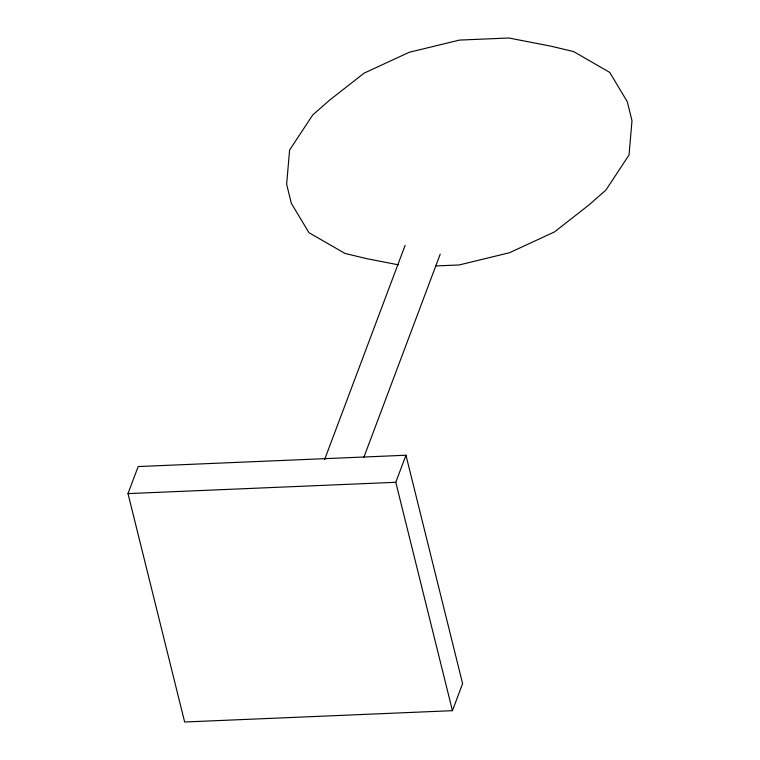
<?xml version="1.0" encoding="UTF-8"?>
<svg xmlns="http://www.w3.org/2000/svg" width="760" height="760" viewBox="0 0 760 760"><rect width="100%" height="100%" fill="white"/><g stroke="black" fill="none" stroke-linecap="round" stroke-linejoin="round"><path stroke-width="1.14" d="M128.003 493.611L138.177 466.555L405.963 455.23L462.602 683.62L452.438 710.676L184.651 722L128.003 493.611L395.789 482.286L405.963 455.23M324.567 459.667L405.127 245.337M363.869 457.301L440.249 254.087M435.651 265.952L459.183 264.955L509.456 252.748L554.543 231.895L588.99 204.915L605.91 190.085L629.042 154.964L631.997 120.688L627.275 101.659L609.681 72.371L573.667 51.604L551.437 46.284L508.867 38L459.458 40.09L409.184 52.297L364.097 73.15L329.64 100.13L312.731 114.96L289.588 150.081L286.644 184.357L291.365 203.386L308.959 232.674L344.974 253.441L367.194 258.761L398.269 264.803M395.789 482.286L452.438 710.676"/></g></svg>
